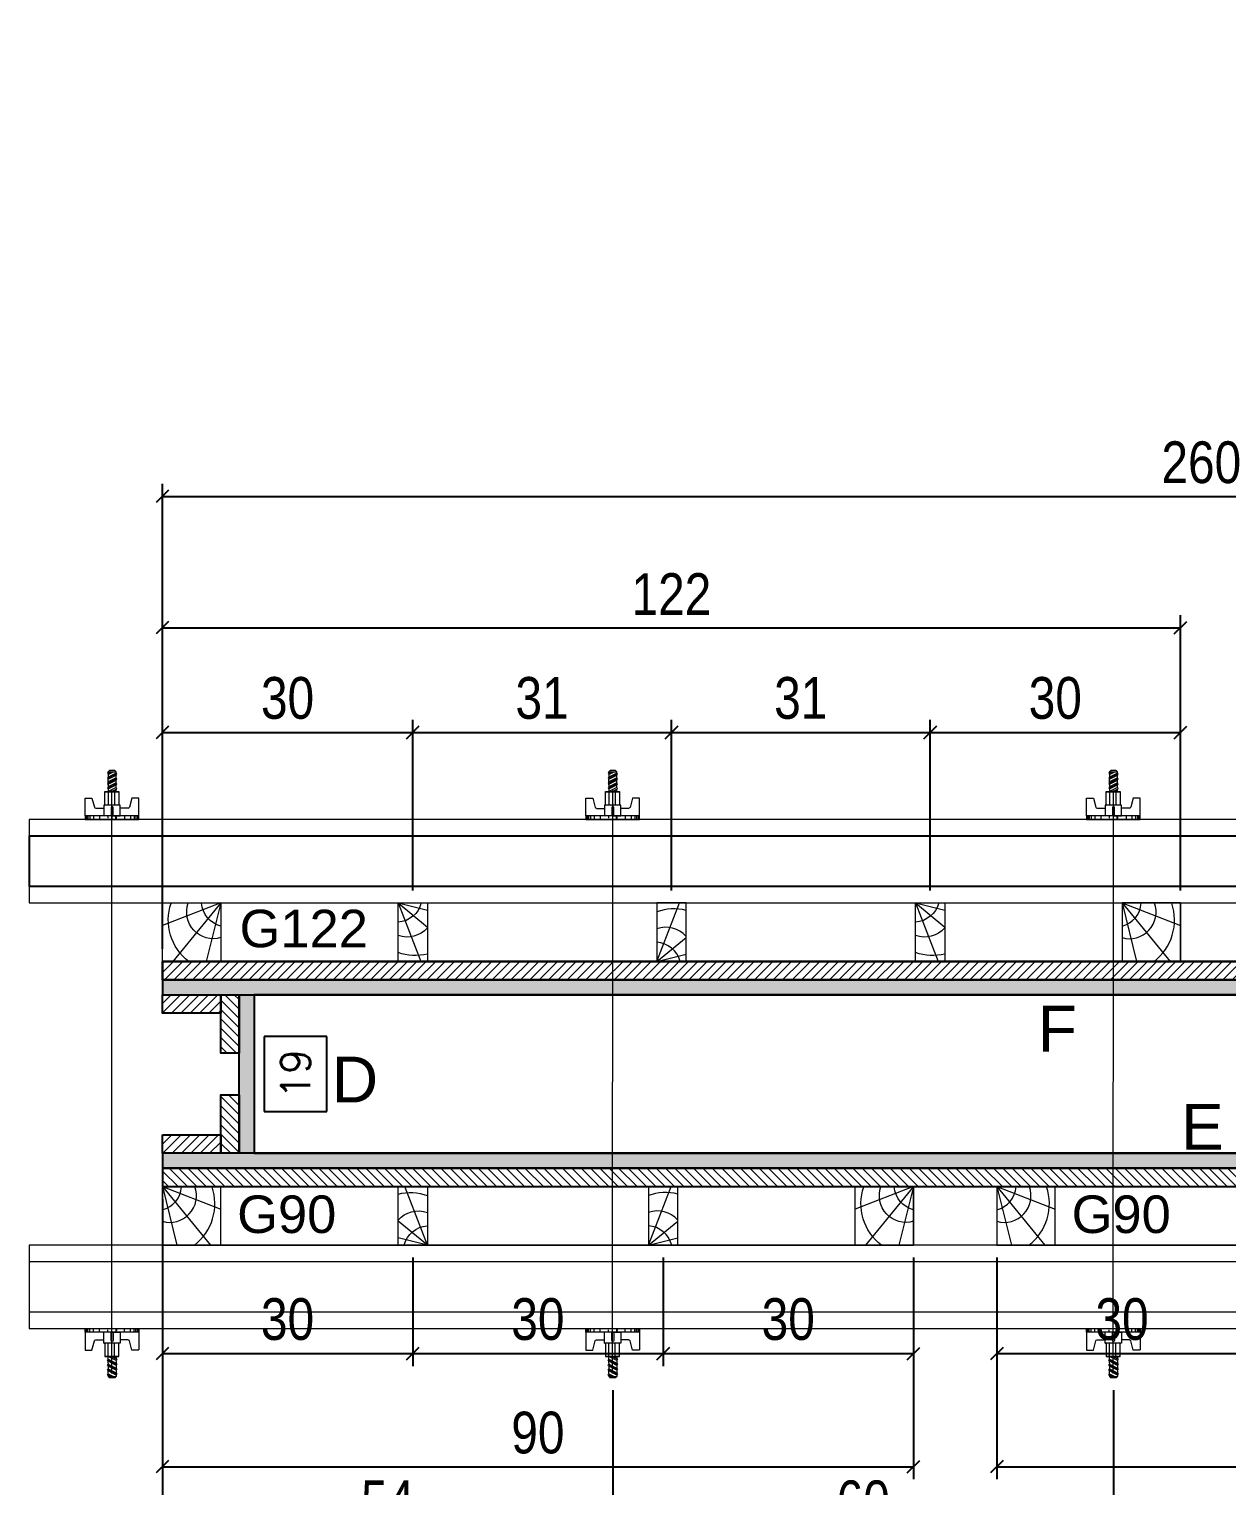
# Model space of a CAD drawing. Extents: x 2949 to 9203, y -16089 to 12527.
# Drawn here: x 4948.4 to 5235.4, y -9994.6 to -9645.4 of the extents above; entities that cross this region are included whole.
import ezdxf
from ezdxf.enums import TextEntityAlignment as Align

# ---------------------------------------------------------------- set-up
doc = ezdxf.new("R2010")
doc.units = 0
for name, color, linetype, lineweight in [('CONCRETO', 251, 'Continuous', 25), ('Hachura', 251, 'Continuous', 9), ('Madeira', 126, 'Continuous', 18), ('Perfil Metálico', 224, 'Continuous', 18)]:
    doc.layers.add(name, color=color, linetype=linetype, lineweight=lineweight)
for name, color, linetype in [('COTA', 241, 'Continuous'), ('MEIO_PONT', 93, 'Continuous'), ('Painéis', 200, 'Continuous'), ('SARRAFO', 251, 'Continuous'), ('TEXTO_GERAL', 7, 'Continuous')]:
    doc.layers.add(name, color=color, linetype=linetype)
doc.styles.add('ARIAL', font='arial.ttf')
doc.styles.add('COTA TECNICA 2X', font='techl___.ttf', dxfattribs={"height": 10})
doc.styles.add('ROMANS', font='romans.shx')
doc.styles.add('SANSSERIF', font='sas_____.pfb')
doc.dimstyles.new('Cota Seção interna', dxfattribs={"dimtxt": 7, "dimasz": 6, "dimexe": 0.18, "dimexo": 2, "dimgap": -4, "dimtad": 3, "dimdec": 1, "dimlfac": 0.5, "dimzin": 12, "dimdsep": 46, "dimtxsty": 'ROMANS', "dimblk": 'ARCHTICK', "dimcen": 0.09, "dimse1": 1, "dimse2": 1, "dimsd1": 1, "dimsd2": 1, "dimclrd": 180, "dimclre": 5, "dimclrt": 1, "dimadec": 0, "dimazin": 3, "dimtfac": 1, "dimtdec": 1, "dimtofl": 0, "dimtmove": 0, "dimatfit": 3, "dimldrblk": 'ARCHTICK', "dimfxl": 1, "dimtolj": 1, "dimtzin": 0, "dimarcsym": 0})
doc.dimstyles.new('SECAO PILAR', dxfattribs={"dimtxt": 10, "dimasz": 3, "dimexe": 3, "dimexo": 3, "dimgap": 3, "dimtad": 1, "dimdec": 1, "dimlfac": 0.5, "dimzin": 12, "dimdsep": 46, "dimtxsty": 'COTA TECNICA 2X', "dimblk1": 'OBLIQUE', "dimblk2": 'OBLIQUE', "dimsah": 1, "dimcen": 0.9, "dimclrd": 256, "dimclre": 256, "dimclrt": 256, "dimadec": 1, "dimazin": 3, "dimtfac": 1, "dimtdec": 1, "dimtmove": 0, "dimatfit": 3, "dimfxl": 1, "dimtolj": 1, "dimtzin": 12, "dimarcsym": 0})

# ---------------------------------------------------------------- blocks, each defined once
blk = doc.blocks.new('*D2944')
at = {"layer": 'COTA', "color": 180, "lineweight": -2, "transparency": 16777216}
for p, q in [((5019.71, -9886.88), (5004.71, -9886.88)), ((5004.71, -9886.88), (5004.71, -9904.88)), ((5019.71, -9904.88), (5019.71, -9886.88)), ((5004.71, -9904.88), (5019.71, -9904.88))]:
    blk.add_line(p, q, dxfattribs=at)
at = {"layer": 'Defpoints', "color": 0, "transparency": 16777216}
for p in [(5002.7, -9876.88), (5023.71, -9876.88), (5002.7, -9914.88)]:
    blk.add_point(p, dxfattribs=at)
at = {"layer": 'COTA', "color": 1, "transparency": 16777216, "insert": (5012.21, -9895.88), "char_height": 7, "attachment_point": 5, "rotation": 90, "style": 'ROMANS'}
blk.add_mtext('\\A1;19', dxfattribs=at)
blk = doc.blocks.new('_ArchTick')
at = {"color": 0, "linetype": 'ByBlock', "const_width": 0.15}
blk.add_lwpolyline([(-0.5, -0.5), (0.5, 0.5)], dxfattribs=at)
blk = doc.blocks.new('*D2998')
at = {"layer": 'COTA', "color": 180, "lineweight": -2, "transparency": 16777216}
for p, q in [((5283.3, -9877.39), (5257.3, -9877.39)), ((5257.3, -9877.39), (5257.3, -9892.39)), ((5283.3, -9892.39), (5283.3, -9877.39)), ((5257.3, -9892.39), (5283.3, -9892.39))]:
    blk.add_line(p, q, dxfattribs=at)
at = {"layer": 'Defpoints', "color": 0, "transparency": 16777216}
for p in [(5002.3, -9896.39), (5002.3, -9914.88), (5538.3, -9914.88)]:
    blk.add_point(p, dxfattribs=at)
at = {"layer": 'COTA', "color": 1, "transparency": 16777216, "insert": (5270.3, -9884.89), "char_height": 7, "attachment_point": 5, "style": 'ROMANS'}
blk.add_mtext('\\A1;268', dxfattribs=at)
blk = doc.blocks.new('C')
at = {"layer": 'Hachura', "color": 0}
for p, q in [((0, 3.22), (0, -3.22)), ((0.45, 3.22), (0, 3.22)), ((0.46, 3.16), (0, 3.16)), ((0.46, 3.05), (0, 3.05)), ((0.46, 2.88), (0, 2.88)), ((0, 2.75), (0, -1.16)), ((0.46, 2.65), (0, 2.65)), ((0.46, 2.23), (0, 2.23)), ((0.45, -3.23), (0.45, 3.22)), ((0.45, 3.22), (2.58, 3.22)), ((1.35, 1.94), (1.35, 0.96)), ((2.58, 2.39), (1.47, 2.09)), ((2.58, 3.22), (2.58, 2.39)), ((0.46, 1.51), (0, 1.51)), ((0.39, 0.49), (0.17, 0.49)), ((1.74, 0.97), (0.45, 0.97)), ((1.45, 0.1), (0.45, 0.1)), ((1.74, -0.97), (1.74, 0.97)), ((1.74, 0.97), (1.74, 0.84)), ((1.74, 0.97), (1.74, 0.84)), ((1.74, 0.84), (3.35, 0.84)), ((3.35, 0.45), (1.74, 0.45)), ((3.32, 0.84), (3.32, -0.84)), ((3.35, 0.84), (3.35, -0.84)), ((3.68, 0.45), (3.35, 0.45)), ((3.84, -0.52), (3.35, 0.45)), ((3.35, 0.06), (3.67, -0.57)), ((3.68, 0.45), (4.16, -0.52)), ((3.72, 0.5), (4.25, -0.57)), ((4.37, -0.55), (3.83, 0.53)), ((4.15, 0.45), (3.93, 0.45)), ((4.42, -0.52), (3.93, 0.45)), ((4.15, 0.45), (4.26, 0.45)), ((4.26, 0.45), (4.74, -0.52)), ((4.3, 0.5), (4.83, -0.57)), ((4.95, -0.55), (4.41, 0.53)), ((4.51, 0.45), (4.84, 0.45)), ((5, -0.52), (4.51, 0.45)), ((4.84, 0.45), (5.32, -0.52)), ((4.88, 0.5), (5.41, -0.57)), ((5.53, -0.55), (4.99, 0.53)), ((5.58, -0.52), (5.09, 0.45)), ((5.42, 0.45), (5.09, 0.45)), ((5.58, -0.52), (5.09, 0.45)), ((5.42, 0.45), (5.74, -0.19)), ((5.46, 0.5), (5.74, -0.07)), ((5.74, 0.19), (5.57, 0.53)), ((5.74, 0.32), (5.68, 0.45)), ((5.68, 0.45), (5.74, 0.45)), ((5.74, 0.45), (5.9, 0.29)), ((5.74, 0.45), (5.74, -0.52)), ((5.9, -0.36), (5.9, 0.29)), ((0.45, 0), (0, 0)), ((0.46, -1.52), (0, -1.52)), ((0.08, -0.48), (0.29, -0.48)), ((0.29, -0.48), (0.4, -0.48)), ((0.45, 0), (0.45, -0.97)), ((0.45, -0.16), (1.45, -0.16)), ((0.45, -0.65), (0.45, -0.32)), ((0.45, -3.23), (0.45, -0.65)), ((0.45, -0.97), (1.74, -0.97)), ((1.35, -1.94), (1.35, -0.97)), ((3.35, -0.32), (1.74, -0.32)), ((3.35, -0.84), (1.74, -0.84)), ((3.35, -0.07), (3.58, -0.52)), ((3.35, -0.52), (3.58, -0.52)), ((3.84, -0.52), (4.16, -0.52)), ((4.42, -0.52), (4.74, -0.52)), ((4.63, -0.52), (4.74, -0.52)), ((5, -0.52), (5.32, -0.52)), ((5.58, -0.52), (5.74, -0.52)), ((5.74, -0.52), (5.9, -0.36)), ((5.74, -0.52), (5.74, -0.52)), ((0.46, -2.23), (0, -2.23)), ((0.46, -2.65), (0, -2.65)), ((0.46, -2.88), (0, -2.88)), ((0.46, -3.05), (0, -3.05)), ((0.46, -3.16), (0, -3.16)), ((0, -3.22), (2.57, -3.22)), ((2.58, -2.39), (1.47, -2.1)), ((2.58, -3.23), (2.58, -2.39))]:
    blk.add_line(p, q, dxfattribs=at)
for centre, radius, start, end in [((1.52, 1.94), 0.161, 104.7436, 180), ((1.44, -0.03), 0.129, 272.695, 87.305), ((3.81, 0.39), 0.143, 25.5688, 154.4312), ((4.39, 0.39), 0.143, 25.5688, 154.4312), ((4.97, 0.39), 0.143, 25.5688, 154.4312), ((5.55, 0.39), 0.143, 25.5688, 154.4312), ((0.17, -0.37), 0.174, 221.744, 317.8592), ((3.71, -0.4), 0.174, 222.1408, 318.256), ((4.29, -0.4), 0.174, 222.1408, 318.256), ((4.87, -0.4), 0.174, 222.1408, 318.256), ((5.45, -0.4), 0.174, 222.1408, 318.256), ((5.61, -0.4), 0.174, 317.8592, 318.256), ((1.52, -1.94), 0.161, 180, 255.2564)]:
    blk.add_arc(centre, radius, start, end, dxfattribs=at)
blk = doc.blocks.new('_Oblique')
at = {"color": 0, "linetype": 'ByBlock', "lineweight": -2}
blk.add_line((-0.5, -0.5), (0.5, 0.5), dxfattribs=at)
blk = doc.blocks.new('*D2985')
at = {"layer": 'COTA', "lineweight": -2, "transparency": 16777216}
for p, q in [((4980.3, -9925.88), (4980.3, -10027.03)), ((5560.3, -9925.88), (5560.3, -10027.03)), ((5560.3, -10024.03), (4980.3, -10024.03))]:
    blk.add_line(p, q, dxfattribs=at)
at = {"layer": 'Defpoints', "color": 0, "transparency": 16777216}
for p in [(4980.3, -9922.88), (5560.3, -9922.88), (4980.3, -10024.03)]:
    blk.add_point(p, dxfattribs=at)
at = {"layer": 'COTA', "lineweight": -2, "transparency": 16777216, "xscale": 3, "yscale": 3, "zscale": 3, "rotation": 180}
blk.add_blockref('_Oblique', (4980.3, -10024.03), dxfattribs=at)
at = {"layer": 'COTA', "lineweight": -2, "transparency": 16777216, "xscale": 3, "yscale": 3, "zscale": 3}
blk.add_blockref('_Oblique', (5560.3, -10024.03), dxfattribs=at)
at = {"layer": 'COTA', "transparency": 16777216, "insert": (5270.3, -10015.89), "char_height": 10, "attachment_point": 5, "style": 'COTA TECNICA 2X'}
blk.add_mtext('\\A1;290 PAINEL', dxfattribs=at)
blk = doc.blocks.new('*D2986')
at = {"layer": 'COTA', "lineweight": -2, "transparency": 16777216}
for p, q in [((4980.3, -9865.88), (4980.3, -9754.4)), ((5500.3, -9865.88), (5500.3, -9754.4)), ((4980.3, -9757.4), (5500.3, -9757.4))]:
    blk.add_line(p, q, dxfattribs=at)
at = {"layer": 'Defpoints', "color": 0, "transparency": 16777216}
for p in [(5500.3, -9757.4), (4980.3, -9868.88), (5500.3, -9868.88)]:
    blk.add_point(p, dxfattribs=at)
at = {"layer": 'COTA', "lineweight": -2, "transparency": 16777216, "xscale": 3, "yscale": 3, "zscale": 3, "rotation": 180}
blk.add_blockref('_Oblique', (4980.3, -9757.4), dxfattribs=at)
at = {"layer": 'COTA', "lineweight": -2, "transparency": 16777216, "xscale": 3, "yscale": 3, "zscale": 3}
blk.add_blockref('_Oblique', (5500.3, -9757.4), dxfattribs=at)
at = {"layer": 'COTA', "transparency": 16777216, "insert": (5229.3, -9749.3), "char_height": 10, "attachment_point": 5, "style": 'COTA TECNICA 2X'}
blk.add_mtext('\\A1;260', dxfattribs=at)
blk = doc.blocks.new('PONTALETE')
at = {"layer": 'Madeira'}
for q in [(2.71, 7), (7, 5.76), (7, 1.74)]:
    blk.add_line((0, 0), q, dxfattribs=at)
blk.add_lwpolyline([(0, 0), (7, 0), (7, 7), (0, 7)], close=True, dxfattribs=at)
for centre, radius, start, end in [((2.04, 0.06), 6.23, 37.2818, 109.0913), ((1.09, 0.9), 3.19, 343.603, 109.9847), ((-0.21, -0.78), 3.09, 14.6322, 86.0383)]:
    blk.add_arc(centre, radius, start, end, dxfattribs=at)
blk = doc.blocks.new('MEIO PONTALETE')
at = {"layer": 'Madeira'}
for q in [(2.71, 7), (3.5, 2.88), (3.5, 0.87)]:
    blk.add_line((0, 0), q, dxfattribs=at)
blk.add_lwpolyline([(0, 0), (3.5, 0), (3.5, 7), (0, 7)], close=True, dxfattribs=at)
for centre, radius, start, end in [((2.04, 0.06), 6.23, 76.4499, 109.0913), ((1.09, 0.9), 3.19, 40.9063, 109.9847), ((-0.21, -0.78), 3.09, 14.6322, 86.0383)]:
    blk.add_arc(centre, radius, start, end, dxfattribs=at)
blk = doc.blocks.new('*D2989')
at = {"layer": 'COTA', "lineweight": -2, "transparency": 16777216}
for p, q in [((4980.3, -9939.88), (4980.3, -9965.91)), ((5040.3, -9939.88), (5040.3, -9965.91)), ((4980.3, -9962.91), (5040.3, -9962.91))]:
    blk.add_line(p, q, dxfattribs=at)
at = {"layer": 'Defpoints', "color": 0, "transparency": 16777216}
for p in [(4980.3, -9936.88), (5040.3, -9936.88), (5040.3, -9962.91)]:
    blk.add_point(p, dxfattribs=at)
at = {"layer": 'COTA', "lineweight": -2, "transparency": 16777216, "xscale": 3, "yscale": 3, "zscale": 3, "rotation": 180}
blk.add_blockref('_Oblique', (4980.3, -9962.91), dxfattribs=at)
at = {"layer": 'COTA', "lineweight": -2, "transparency": 16777216, "xscale": 3, "yscale": 3, "zscale": 3}
blk.add_blockref('_Oblique', (5040.3, -9962.91), dxfattribs=at)
at = {"layer": 'COTA', "transparency": 16777216, "insert": (5010.3, -9954.69), "char_height": 10, "attachment_point": 5, "style": 'COTA TECNICA 2X'}
blk.add_mtext('\\A1;30', dxfattribs=at)
blk = doc.blocks.new('*D2990')
at = {"layer": 'COTA', "lineweight": -2, "transparency": 16777216}
for p, q in [((5040.3, -9939.88), (5040.3, -9965.91)), ((5100.3, -9939.88), (5100.3, -9965.91)), ((5040.3, -9962.91), (5100.3, -9962.91))]:
    blk.add_line(p, q, dxfattribs=at)
at = {"layer": 'Defpoints', "color": 0, "transparency": 16777216}
for p in [(5040.3, -9936.88), (5100.3, -9936.88), (5100.3, -9962.91)]:
    blk.add_point(p, dxfattribs=at)
at = {"layer": 'COTA', "lineweight": -2, "transparency": 16777216, "xscale": 3, "yscale": 3, "zscale": 3, "rotation": 180}
blk.add_blockref('_Oblique', (5040.3, -9962.91), dxfattribs=at)
at = {"layer": 'COTA', "lineweight": -2, "transparency": 16777216, "xscale": 3, "yscale": 3, "zscale": 3}
blk.add_blockref('_Oblique', (5100.3, -9962.91), dxfattribs=at)
at = {"layer": 'COTA', "transparency": 16777216, "insert": (5070.3, -9954.69), "char_height": 10, "attachment_point": 5, "style": 'COTA TECNICA 2X'}
blk.add_mtext('\\A1;30', dxfattribs=at)
blk = doc.blocks.new('*D2991')
at = {"layer": 'COTA', "lineweight": -2, "transparency": 16777216}
for p, q in [((5100.3, -9939.88), (5100.3, -9965.91)), ((5160.3, -9939.88), (5160.3, -9965.91)), ((5100.3, -9962.91), (5160.3, -9962.91))]:
    blk.add_line(p, q, dxfattribs=at)
at = {"layer": 'Defpoints', "color": 0, "transparency": 16777216}
for p in [(5100.3, -9936.88), (5160.3, -9936.88), (5160.3, -9962.91)]:
    blk.add_point(p, dxfattribs=at)
at = {"layer": 'COTA', "lineweight": -2, "transparency": 16777216, "xscale": 3, "yscale": 3, "zscale": 3, "rotation": 180}
blk.add_blockref('_Oblique', (5100.3, -9962.91), dxfattribs=at)
at = {"layer": 'COTA', "lineweight": -2, "transparency": 16777216, "xscale": 3, "yscale": 3, "zscale": 3}
blk.add_blockref('_Oblique', (5160.3, -9962.91), dxfattribs=at)
at = {"layer": 'COTA', "transparency": 16777216, "insert": (5130.3, -9954.69), "char_height": 10, "attachment_point": 5, "style": 'COTA TECNICA 2X'}
blk.add_mtext('\\A1;30', dxfattribs=at)
blk = doc.blocks.new('*D2992')
at = {"layer": 'COTA', "lineweight": -2, "transparency": 16777216}
for p, q in [((4980.3, -9939.88), (4980.3, -9993.02)), ((5160.3, -9939.88), (5160.3, -9993.02)), ((4980.3, -9990.02), (5160.3, -9990.02))]:
    blk.add_line(p, q, dxfattribs=at)
at = {"layer": 'Defpoints', "color": 0, "transparency": 16777216}
for p in [(4980.3, -9936.88), (5160.3, -9936.88), (5160.3, -9990.02)]:
    blk.add_point(p, dxfattribs=at)
at = {"layer": 'COTA', "lineweight": -2, "transparency": 16777216, "xscale": 3, "yscale": 3, "zscale": 3, "rotation": 180}
blk.add_blockref('_Oblique', (4980.3, -9990.02), dxfattribs=at)
at = {"layer": 'COTA', "lineweight": -2, "transparency": 16777216, "xscale": 3, "yscale": 3, "zscale": 3}
blk.add_blockref('_Oblique', (5160.3, -9990.02), dxfattribs=at)
at = {"layer": 'COTA', "transparency": 16777216, "insert": (5070.3, -9981.89), "char_height": 10, "attachment_point": 5, "style": 'COTA TECNICA 2X'}
blk.add_mtext('\\A1;90', dxfattribs=at)
blk = doc.blocks.new('*D2935')
at = {"layer": 'COTA', "lineweight": -2, "transparency": 16777216}
for p, q in [((5180.3, -9939.88), (5180.3, -9965.91)), ((5240.3, -9939.88), (5240.3, -9965.91)), ((5180.3, -9962.91), (5240.3, -9962.91))]:
    blk.add_line(p, q, dxfattribs=at)
at = {"layer": 'Defpoints', "color": 0, "transparency": 16777216}
for p in [(5180.3, -9936.88), (5240.3, -9936.88), (5240.3, -9962.91)]:
    blk.add_point(p, dxfattribs=at)
at = {"layer": 'COTA', "lineweight": -2, "transparency": 16777216, "xscale": 3, "yscale": 3, "zscale": 3, "rotation": 180}
blk.add_blockref('_Oblique', (5180.3, -9962.91), dxfattribs=at)
at = {"layer": 'COTA', "lineweight": -2, "transparency": 16777216, "xscale": 3, "yscale": 3, "zscale": 3}
blk.add_blockref('_Oblique', (5240.3, -9962.91), dxfattribs=at)
at = {"layer": 'COTA', "transparency": 16777216, "insert": (5210.3, -9954.69), "char_height": 10, "attachment_point": 5, "style": 'COTA TECNICA 2X'}
blk.add_mtext('\\A1;30', dxfattribs=at)
blk = doc.blocks.new('*D2938')
at = {"layer": 'COTA', "lineweight": -2, "transparency": 16777216}
for p, q in [((5180.3, -9939.88), (5180.3, -9993.02)), ((5360.3, -9939.88), (5360.3, -9993.02)), ((5180.3, -9990.02), (5360.3, -9990.02))]:
    blk.add_line(p, q, dxfattribs=at)
at = {"layer": 'Defpoints', "color": 0, "transparency": 16777216}
for p in [(5180.3, -9936.88), (5360.3, -9936.88), (5360.3, -9990.02)]:
    blk.add_point(p, dxfattribs=at)
at = {"layer": 'COTA', "lineweight": -2, "transparency": 16777216, "xscale": 3, "yscale": 3, "zscale": 3, "rotation": 180}
blk.add_blockref('_Oblique', (5180.3, -9990.02), dxfattribs=at)
at = {"layer": 'COTA', "lineweight": -2, "transparency": 16777216, "xscale": 3, "yscale": 3, "zscale": 3}
blk.add_blockref('_Oblique', (5360.3, -9990.02), dxfattribs=at)
at = {"layer": 'COTA', "transparency": 16777216, "insert": (5270.3, -9981.89), "char_height": 10, "attachment_point": 5, "style": 'COTA TECNICA 2X'}
blk.add_mtext('\\A1;90', dxfattribs=at)
blk = doc.blocks.new('*D2993')
at = {"layer": 'COTA', "lineweight": -2, "transparency": 16777216}
for p, q in [((4980.3, -9851.88), (4980.3, -9811.01)), ((5040.3, -9851.88), (5040.3, -9811.01)), ((4980.3, -9814.01), (5040.3, -9814.01))]:
    blk.add_line(p, q, dxfattribs=at)
at = {"layer": 'Defpoints', "color": 0, "transparency": 16777216}
for p in [(5040.3, -9814.01), (4980.3, -9854.88), (5040.3, -9854.88)]:
    blk.add_point(p, dxfattribs=at)
at = {"layer": 'COTA', "lineweight": -2, "transparency": 16777216, "xscale": 3, "yscale": 3, "zscale": 3, "rotation": 180}
blk.add_blockref('_Oblique', (4980.3, -9814.01), dxfattribs=at)
at = {"layer": 'COTA', "lineweight": -2, "transparency": 16777216, "xscale": 3, "yscale": 3, "zscale": 3}
blk.add_blockref('_Oblique', (5040.3, -9814.01), dxfattribs=at)
at = {"layer": 'COTA', "transparency": 16777216, "insert": (5010.3, -9805.79), "char_height": 10, "attachment_point": 5, "style": 'COTA TECNICA 2X'}
blk.add_mtext('\\A1;30', dxfattribs=at)
blk = doc.blocks.new('*D2994')
at = {"layer": 'COTA', "lineweight": -2, "transparency": 16777216}
for p, q in [((5040.3, -9851.88), (5040.3, -9811.01)), ((5102.3, -9851.88), (5102.3, -9811.01)), ((5040.3, -9814.01), (5102.3, -9814.01))]:
    blk.add_line(p, q, dxfattribs=at)
at = {"layer": 'Defpoints', "color": 0, "transparency": 16777216}
for p in [(5102.3, -9814.01), (5040.3, -9854.88), (5102.3, -9854.88)]:
    blk.add_point(p, dxfattribs=at)
at = {"layer": 'COTA', "lineweight": -2, "transparency": 16777216, "xscale": 3, "yscale": 3, "zscale": 3, "rotation": 180}
blk.add_blockref('_Oblique', (5040.3, -9814.01), dxfattribs=at)
at = {"layer": 'COTA', "lineweight": -2, "transparency": 16777216, "xscale": 3, "yscale": 3, "zscale": 3}
blk.add_blockref('_Oblique', (5102.3, -9814.01), dxfattribs=at)
at = {"layer": 'COTA', "transparency": 16777216, "insert": (5071.3, -9805.79), "char_height": 10, "attachment_point": 5, "style": 'COTA TECNICA 2X'}
blk.add_mtext('\\A1;31', dxfattribs=at)
blk = doc.blocks.new('*D2995')
at = {"layer": 'COTA', "lineweight": -2, "transparency": 16777216}
for p, q in [((5102.3, -9851.88), (5102.3, -9811.01)), ((5164.3, -9851.88), (5164.3, -9811.01)), ((5102.3, -9814.01), (5164.3, -9814.01))]:
    blk.add_line(p, q, dxfattribs=at)
at = {"layer": 'Defpoints', "color": 0, "transparency": 16777216}
for p in [(5164.3, -9814.01), (5102.3, -9854.88), (5164.3, -9854.88)]:
    blk.add_point(p, dxfattribs=at)
at = {"layer": 'COTA', "lineweight": -2, "transparency": 16777216, "xscale": 3, "yscale": 3, "zscale": 3, "rotation": 180}
blk.add_blockref('_Oblique', (5102.3, -9814.01), dxfattribs=at)
at = {"layer": 'COTA', "lineweight": -2, "transparency": 16777216, "xscale": 3, "yscale": 3, "zscale": 3}
blk.add_blockref('_Oblique', (5164.3, -9814.01), dxfattribs=at)
at = {"layer": 'COTA', "transparency": 16777216, "insert": (5133.3, -9805.79), "char_height": 10, "attachment_point": 5, "style": 'COTA TECNICA 2X'}
blk.add_mtext('\\A1;31', dxfattribs=at)
blk = doc.blocks.new('*D2996')
at = {"layer": 'COTA', "lineweight": -2, "transparency": 16777216}
for p, q in [((5164.3, -9851.88), (5164.3, -9811.01)), ((5224.3, -9851.88), (5224.3, -9811.01)), ((5164.3, -9814.01), (5224.3, -9814.01))]:
    blk.add_line(p, q, dxfattribs=at)
at = {"layer": 'Defpoints', "color": 0, "transparency": 16777216}
for p in [(5224.3, -9814.01), (5164.3, -9854.88), (5224.3, -9854.88)]:
    blk.add_point(p, dxfattribs=at)
at = {"layer": 'COTA', "lineweight": -2, "transparency": 16777216, "xscale": 3, "yscale": 3, "zscale": 3, "rotation": 180}
blk.add_blockref('_Oblique', (5164.3, -9814.01), dxfattribs=at)
at = {"layer": 'COTA', "lineweight": -2, "transparency": 16777216, "xscale": 3, "yscale": 3, "zscale": 3}
blk.add_blockref('_Oblique', (5224.3, -9814.01), dxfattribs=at)
at = {"layer": 'COTA', "transparency": 16777216, "insert": (5194.3, -9805.79), "char_height": 10, "attachment_point": 5, "style": 'COTA TECNICA 2X'}
blk.add_mtext('\\A1;30', dxfattribs=at)
blk = doc.blocks.new('*D2997')
at = {"layer": 'COTA', "lineweight": -2, "transparency": 16777216}
for p, q in [((4980.3, -9851.88), (4980.3, -9785.89)), ((5224.3, -9851.88), (5224.3, -9785.89)), ((4980.3, -9788.89), (5224.3, -9788.89))]:
    blk.add_line(p, q, dxfattribs=at)
at = {"layer": 'Defpoints', "color": 0, "transparency": 16777216}
for p in [(5224.3, -9788.89), (4980.3, -9854.88), (5224.3, -9854.88)]:
    blk.add_point(p, dxfattribs=at)
at = {"layer": 'COTA', "lineweight": -2, "transparency": 16777216, "xscale": 3, "yscale": 3, "zscale": 3, "rotation": 180}
blk.add_blockref('_Oblique', (4980.3, -9788.89), dxfattribs=at)
at = {"layer": 'COTA', "lineweight": -2, "transparency": 16777216, "xscale": 3, "yscale": 3, "zscale": 3}
blk.add_blockref('_Oblique', (5224.3, -9788.89), dxfattribs=at)
at = {"layer": 'COTA', "transparency": 16777216, "insert": (5102.3, -9780.83), "char_height": 10, "attachment_point": 5, "style": 'COTA TECNICA 2X'}
blk.add_mtext('\\A1;122', dxfattribs=at)
blk = doc.blocks.new('*D2975')
at = {"layer": 'COTA', "lineweight": -2, "transparency": 16777216}
for p, q in [((4980.3, -9939.88), (4980.3, -10009.48)), ((5088.28, -9971.69), (5088.28, -10009.48)), ((4980.3, -10006.48), (5088.28, -10006.48))]:
    blk.add_line(p, q, dxfattribs=at)
at = {"layer": 'Defpoints', "color": 0, "transparency": 16777216}
for p in [(4980.3, -9936.88), (5088.28, -9968.69), (5088.28, -10006.48)]:
    blk.add_point(p, dxfattribs=at)
at = {"layer": 'COTA', "lineweight": -2, "transparency": 16777216, "xscale": 3, "yscale": 3, "zscale": 3, "rotation": 180}
blk.add_blockref('_Oblique', (4980.3, -10006.48), dxfattribs=at)
at = {"layer": 'COTA', "lineweight": -2, "transparency": 16777216, "xscale": 3, "yscale": 3, "zscale": 3}
blk.add_blockref('_Oblique', (5088.28, -10006.48), dxfattribs=at)
at = {"layer": 'COTA', "transparency": 16777216, "insert": (5034.29, -9998.37), "char_height": 10, "attachment_point": 5, "style": 'COTA TECNICA 2X'}
blk.add_mtext('\\A1;54', dxfattribs=at)
blk = doc.blocks.new('*D2976')
at = {"layer": 'COTA', "linetype": 'ByBlock', "lineweight": -2, "transparency": 16777216}
for p, q in [((5088.28, -9971.69), (5088.28, -10009.48)), ((5208.28, -9971.69), (5208.28, -10009.48)), ((5088.28, -10006.48), (5208.28, -10006.48))]:
    blk.add_line(p, q, dxfattribs=at)
at = {"layer": 'Defpoints', "color": 0, "linetype": 'ByBlock', "transparency": 16777216}
for p in [(5088.28, -9968.69), (5208.28, -9968.69), (5208.28, -10006.48)]:
    blk.add_point(p, dxfattribs=at)
at = {"layer": 'COTA', "linetype": 'ByBlock', "lineweight": -2, "transparency": 16777216, "xscale": 3, "yscale": 3, "zscale": 3, "rotation": 180}
blk.add_blockref('_Oblique', (5088.28, -10006.48), dxfattribs=at)
at = {"layer": 'COTA', "linetype": 'ByBlock', "lineweight": -2, "transparency": 16777216, "xscale": 3, "yscale": 3, "zscale": 3}
blk.add_blockref('_Oblique', (5208.28, -10006.48), dxfattribs=at)
at = {"layer": 'COTA', "linetype": 'ByBlock', "transparency": 16777216, "insert": (5148.28, -9998.38), "char_height": 10, "attachment_point": 5, "style": 'COTA TECNICA 2X'}
blk.add_mtext('\\A1;60', dxfattribs=at)
blk = doc.blocks.new('*D2977')
at = {"layer": 'COTA', "linetype": 'ByBlock', "lineweight": -2, "transparency": 16777216}
for p, q in [((5208.28, -9971.69), (5208.28, -10009.48)), ((5328.28, -9971.71), (5328.28, -10009.48)), ((5208.28, -10006.48), (5328.28, -10006.48))]:
    blk.add_line(p, q, dxfattribs=at)
at = {"layer": 'Defpoints', "color": 0, "linetype": 'ByBlock', "transparency": 16777216}
for p in [(5208.28, -9968.69), (5328.28, -9968.71), (5328.28, -10006.48)]:
    blk.add_point(p, dxfattribs=at)
at = {"layer": 'COTA', "linetype": 'ByBlock', "lineweight": -2, "transparency": 16777216, "xscale": 3, "yscale": 3, "zscale": 3, "rotation": 180}
blk.add_blockref('_Oblique', (5208.28, -10006.48), dxfattribs=at)
at = {"layer": 'COTA', "linetype": 'ByBlock', "lineweight": -2, "transparency": 16777216, "xscale": 3, "yscale": 3, "zscale": 3}
blk.add_blockref('_Oblique', (5328.28, -10006.48), dxfattribs=at)
at = {"layer": 'COTA', "linetype": 'ByBlock', "transparency": 16777216, "insert": (5268.28, -9998.38), "char_height": 10, "attachment_point": 5, "style": 'COTA TECNICA 2X'}
blk.add_mtext('\\A1;60', dxfattribs=at)

msp = doc.modelspace()

# ---------------------------------------------------------------- hatches: boundary and pattern name
at = {"layer": 'Hachura'}
h = msp.add_hatch(dxfattribs=at)
h.set_pattern_fill('ANSI31', color=256, scale=0.5, angle=360, style=0)
h.set_pattern_definition([(45, (15384.6657, 13410.536), (-1.12253202, 1.12253202), [])])
h.paths.add_polyline_path([(4980.3, -9873.28), (4980.3, -9868.88), (5500.3, -9868.88), (5500.3, -9873.28)])
h = msp.add_hatch(color=256, dxfattribs=at)
h.dxf.hatch_style = 1
h.paths.add_polyline_path([(4980.3, -9876.88), (5500.3, -9876.88), (5500.3, -9873.28), (4980.3, -9873.28)])
h = msp.add_hatch(dxfattribs=at)
h.set_pattern_fill('ANSI31', color=256, scale=0.5, angle=180, style=0)
h.set_pattern_definition([(225, (-3796.238, -32265.0804), (1.12253202, -1.12253202), [])])
h.paths.add_polyline_path([(4994.3, -9881.28), (4994.3, -9876.88), (4980.3, -9876.88), (4980.3, -9881.28)])
h = msp.add_hatch(dxfattribs=at)
h.set_pattern_fill('ANSI31', color=256, scale=0.5, angle=90, style=0)
h.set_pattern_definition([(135, (-16867.4943, 257.6796), (-1.12253202, -1.12253202), [])])
h.paths.add_polyline_path([(4994.3, -9890.88), (4998.7, -9890.88), (4998.7, -9876.88), (4994.3, -9876.88)])
h = msp.add_hatch(color=256, dxfattribs=at)
h.dxf.hatch_style = 1
h.paths.add_polyline_path([(5002.3, -9914.88), (4998.7, -9914.88), (4998.7, -9876.88), (5002.3, -9876.88)])
h = msp.add_hatch(dxfattribs=at)
h.set_pattern_fill('ANSI31', color=256, scale=0.5, angle=90, style=0)
h.set_pattern_definition([(135, (-16867.4943, 281.6796), (-1.12253202, -1.12253202), [])])
h.paths.add_polyline_path([(4994.3, -9914.88), (4998.7, -9914.88), (4998.7, -9900.88), (4994.3, -9900.88)])
h = msp.add_hatch(dxfattribs=at)
h.set_pattern_fill('ANSI31', color=256, scale=0.5, angle=180, style=0)
h.set_pattern_definition([(225, (-3796.238, -32231.4804), (1.12253202, -1.12253202), [])])
h.paths.add_polyline_path([(4994.3, -9914.88), (4994.3, -9910.48), (4980.3, -9910.48), (4980.3, -9914.88)])
h = msp.add_hatch(color=256, dxfattribs=at)
h.dxf.hatch_style = 1
h.paths.add_polyline_path([(5560.3, -9918.48), (5560.3, -9914.88), (4980.3, -9914.88), (4980.3, -9918.48)])
h = msp.add_hatch(dxfattribs=at)
h.set_pattern_fill('ANSI31', color=256, scale=0.5, angle=270, style=0)
h.set_pattern_definition([(315, (-2381.0758, -20563.175), (1.12253202, 1.12253202), [])])
h.paths.add_polyline_path([(4980.3, -9922.88), (4980.3, -9918.48), (5560.3, -9918.48), (5560.3, -9922.88)])

# ---------------------------------------------------------------- linework, layer by layer
at = {"layer": 'CONCRETO', "color": 2}
msp.add_lwpolyline([(5538.3, -9438.88), (5500.3, -9438.88), (5500.3, -9876.88), (5002.3, -9876.88), (5002.3, -9914.88), (5538.3, -9914.88)], close=True, dxfattribs=at)
at = {"layer": 'Hachura'}
for p, q in [((4968.21, -9967.69), (4968.22, -9827.88)), ((5088.21, -9967.69), (5088.22, -9827.89)), ((5208.21, -9967.7), (5208.22, -9827.9))]:
    msp.add_line(p, q, dxfattribs=at)
at = {"layer": 'Madeira'}
for points in [[(4980.3, -9868.88), (4980.3, -9854.88), (5224.3, -9854.88), (5224.3, -9868.88)], [(5560.3, -9922.88), (5560.3, -9936.88), (4980.3, -9936.88), (4980.3, -9922.88)], [(4980.3, -9922.88), (4980.3, -9936.88), (5160.3, -9936.88), (5160.3, -9922.88)], [(5180.3, -9922.88), (5180.3, -9936.88), (5360.3, -9936.88), (5360.3, -9922.88)]]:
    msp.add_lwpolyline(points, close=True, dxfattribs=at)
at = {"layer": 'Painéis'}
for points in [[(4980.3, -9876.88), (5500.3, -9876.88), (5500.3, -9873.28), (4980.3, -9873.28)], [(5002.3, -9914.88), (4998.7, -9914.88), (4998.7, -9876.88), (5002.3, -9876.88)], [(5560.3, -9918.48), (5560.3, -9914.88), (4980.3, -9914.88), (4980.3, -9918.48)]]:
    msp.add_lwpolyline(points, close=True, dxfattribs=at)
at = {"layer": 'Perfil Metálico'}
for points in [[(4948.36, -9834.88), (4948.36, -9854.88), (5492.3, -9854.88), (5492.3, -9834.88)], [(4948.36, -9936.88), (4948.36, -9956.88), (5598.62, -9956.88), (5598.62, -9936.88)], [(5598.62, -9952.88), (5598.62, -9940.88), (4948.36, -9940.88), (4948.36, -9952.88)]]:
    msp.add_lwpolyline(points, close=True, dxfattribs=at)
at = {"layer": 'SARRAFO'}
for points in [[(5492.3, -9850.88), (5492.3, -9838.88), (4948.36, -9838.88), (4948.36, -9850.88)], [(5500.3, -9868.88), (4980.3, -9868.88), (4980.3, -9873.28), (5500.3, -9873.28)], [(5500.3, -9868.88), (5500.3, -9873.28), (4980.3, -9873.28), (4980.3, -9868.88)], [(4980.3, -9876.88), (4994.3, -9876.88), (4994.3, -9881.28), (4980.3, -9881.28)], [(4998.7, -9876.88), (4998.7, -9890.88), (4994.3, -9890.88), (4994.3, -9876.88)], [(4998.7, -9900.88), (4998.7, -9914.88), (4994.3, -9914.88), (4994.3, -9900.88)], [(4980.3, -9910.48), (4994.3, -9910.48), (4994.3, -9914.88), (4980.3, -9914.88)], [(5560.3, -9918.48), (4980.3, -9918.48), (4980.3, -9922.88), (5560.3, -9922.88)], [(5560.3, -9918.48), (4980.3, -9918.48), (4980.3, -9922.88), (5560.3, -9922.88)]]:
    msp.add_lwpolyline(points, close=True, dxfattribs=at)

# ---------------------------------------------------------------- block references
at = {"layer": 'Hachura', "linetype": 'Continuous', "yscale": 2, "zscale": 2}
for p, xscale, rotation in [((4968.21, -9834.88), 2, 90.00000000000001), ((5088.21, -9834.89), 2, 90.00000000000001), ((5208.21, -9834.88), 2, 90.00000000000001), ((4968.21, -9956.88), -2, 90), ((5088.21, -9956.89), -2, 90), ((5208.21, -9956.88), -2, 90)]:
    msp.add_blockref('C', p, dxfattribs=dict(at, xscale=xscale, rotation=rotation))
at = {"layer": 'Madeira'}
for name, p, xscale, yscale, zscale, rotation in [('PONTALETE', (4994.3, -9854.88), -2, 2, 2, 90), ('MEIO PONTALETE', (5036.8, -9854.88), -1.999999997962732, 1.999999997962732, 1.999999997962732, 180), ('MEIO PONTALETE', (5160.8, -9854.88), -1.999999997962732, 1.999999997962732, 1.999999997962732, 180), ('PONTALETE', (5210.3, -9854.88), 2, 2, 2, 270)]:
    msp.add_blockref(name, p, dxfattribs=dict(at, xscale=xscale, yscale=yscale, zscale=zscale, rotation=rotation))
at = {"layer": 'Madeira', "xscale": 1.999999997962732, "yscale": 1.999999997962732, "zscale": 1.999999997962732}
msp.add_blockref('MEIO PONTALETE', (5098.8, -9868.88), dxfattribs=at)
at = {"layer": 'MEIO_PONT', "yscale": 2, "zscale": 2}
for p, xscale, rotation in [((4980.3, -9922.88), 2, 270), ((5160.3, -9922.88), -2, 90.00000000000007), ((5180.3, -9922.88), 2, 270)]:
    msp.add_blockref('PONTALETE', p, dxfattribs=dict(at, xscale=xscale, rotation=rotation))
at = {"layer": 'MEIO_PONT', "yscale": 1.999999997962732, "zscale": 1.999999997962732}
for p, xscale in [((5043.8, -9936.88), -1.999999997962732), ((5096.8, -9936.88), 1.999999997962732)]:
    msp.add_blockref('MEIO PONTALETE', p, dxfattribs=dict(at, xscale=xscale))

# ---------------------------------------------------------------- texts
at = {"layer": 'TEXTO_GERAL', "color": 0, "linetype": 'Continuous', "style": 'SANSSERIF'}
for s, p in [('G122', (4998.8, -9861)), ('G90', (4998.22, -9929.49)), ('G90', (5198.22, -9929.49))]:
    msp.add_text(s, height=9, dxfattribs=at).set_placement(p, align=Align.MIDDLE_LEFT)
at = {"layer": 'TEXTO_GERAL', "style": 'ARIAL'}
for s, p in [('F', (5194.78, -9885.03)), ('D', (5026.46, -9897.2)), ('E', (5229.58, -9908.54))]:
    msp.add_text(s, height=11, dxfattribs=at).set_placement(p, align=Align.MIDDLE_CENTER)

# ---------------------------------------------------------------- dimensions: what is measured, and where the dimension line sits
at = {"layer": 'COTA'}
dim = msp.add_linear_dim(base=(5500.3, -9757.4), p1=(4980.3, -9868.88), p2=(5500.3, -9868.88), dimstyle='SECAO PILAR', dxfattribs=at)
dim.commit()
dim.dimension.update_dxf_attribs({"geometry": '*D2986', "text_midpoint": (5229.3, -9757.4), "dimtype": 160})
for base, p1, p2, picture, middle in [((5224.3, -9788.89), (4980.3, -9854.88), (5224.3, -9854.88), '*D2997', (5102.3, -9780.83)), ((5040.3, -9814.01), (4980.3, -9854.88), (5040.3, -9854.88), '*D2993', (5010.3, -9805.79)), ((5102.3, -9814.01), (5040.3, -9854.88), (5102.3, -9854.88), '*D2994', (5071.3, -9805.79)), ((5164.3, -9814.01), (5102.3, -9854.88), (5164.3, -9854.88), '*D2995', (5133.3, -9805.79)), ((5224.3, -9814.01), (5164.3, -9854.88), (5224.3, -9854.88), '*D2996', (5194.3, -9805.79)), ((5040.3, -9962.91), (4980.3, -9936.88), (5040.3, -9936.88), '*D2989', (5010.3, -9954.69)), ((5160.3, -9990.02), (4980.3, -9936.88), (5160.3, -9936.88), '*D2992', (5070.3, -9981.89)), ((5088.28, -10006.48), (4980.3, -9936.88), (5088.28, -9968.69), '*D2975', (5034.29, -9998.37)), ((5100.3, -9962.91), (5040.3, -9936.88), (5100.3, -9936.88), '*D2990', (5070.3, -9954.69)), ((5160.3, -9962.91), (5100.3, -9936.88), (5160.3, -9936.88), '*D2991', (5130.3, -9954.69)), ((5240.3, -9962.91), (5180.3, -9936.88), (5240.3, -9936.88), '*D2935', (5210.3, -9954.69)), ((5360.3, -9990.02), (5180.3, -9936.88), (5360.3, -9936.88), '*D2938', (5270.3, -9981.89))]:
    dim = msp.add_linear_dim(base=base, p1=p1, p2=p2, dimstyle='SECAO PILAR', dxfattribs=at)
    dim.commit()
    dim.dimension.update_dxf_attribs({"geometry": picture, "text_midpoint": middle})
dim = msp.add_linear_dim(base=(5002.3, -9896.39), p1=(5538.3, -9914.88), p2=(5002.3, -9914.88), angle=180, dimstyle='Cota Seção interna', dxfattribs=at)
dim.commit()
dim.dimension.update_dxf_attribs({"geometry": '*D2998', "text_midpoint": (5270.3, -9884.89)})
dim = msp.add_linear_dim(base=(5023.71, -9876.88), p1=(5002.7, -9914.88), p2=(5002.7, -9876.88), angle=90, dimstyle='Cota Seção interna', dxfattribs=at)
dim.commit()
dim.dimension.update_dxf_attribs({"geometry": '*D2944', "text_midpoint": (5023.71, -9895.88), "dimtype": 160})
dim = msp.add_linear_dim(base=(4980.3, -10024.03), p1=(5560.3, -9922.88), p2=(4980.3, -9922.88), text='<> PAINEL', dimstyle='SECAO PILAR', dxfattribs=at)
dim.commit()
dim.dimension.update_dxf_attribs({"geometry": '*D2985', "text_midpoint": (5270.3, -10024.03), "dimtype": 160})
at = {"layer": 'COTA', "linetype": 'ByBlock'}
for base, p1, p2, picture, middle in [((5208.28, -10006.48), (5088.28, -9968.69), (5208.28, -9968.69), '*D2976', (5148.28, -9998.38)), ((5328.28, -10006.48), (5208.28, -9968.69), (5328.28, -9968.71), '*D2977', (5268.28, -9998.38))]:
    dim = msp.add_linear_dim(base=base, p1=p1, p2=p2, dimstyle='SECAO PILAR', override={"dimtmove": 1}, dxfattribs=at)
    dim.commit()
    dim.dimension.update_dxf_attribs({"geometry": picture, "text_midpoint": middle})

doc.saveas('drawing.dxf')
